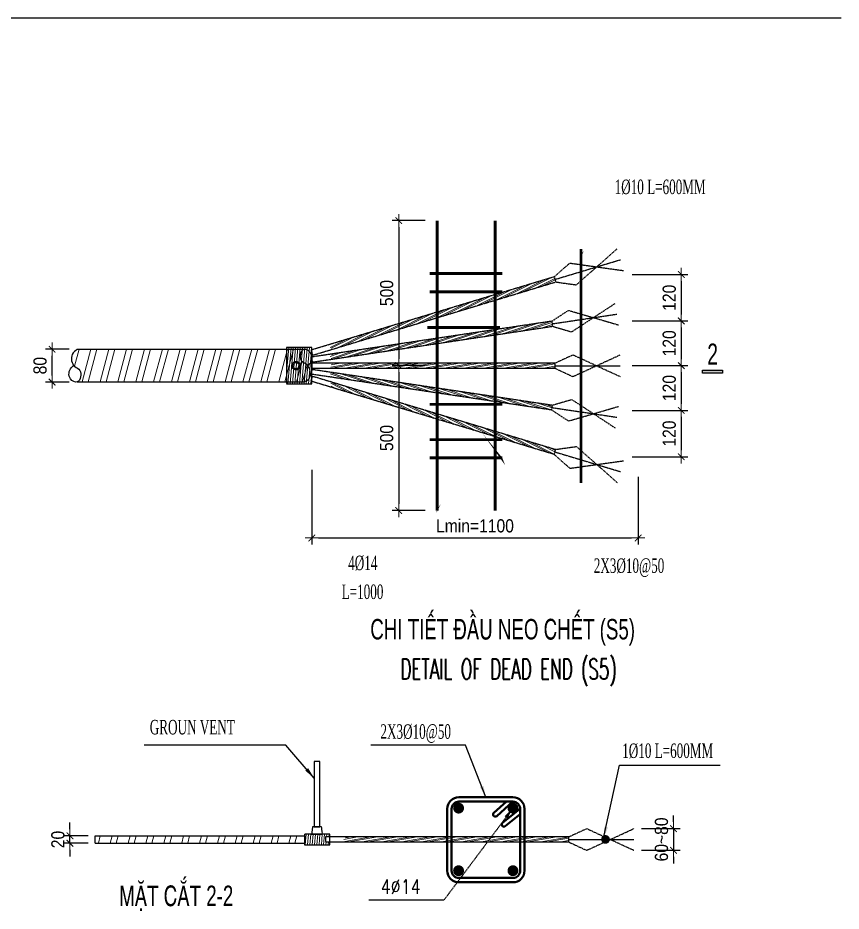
# Model space of a CAD drawing. Header units: millimetres. Extents: x 408913 to 1237273, y -191467 to -86666.
# Drawn here: x 1140679 to 1153173, y -148008 to -134454 of the extents above; entities that cross this region are included whole.
import ezdxf
from ezdxf.enums import TextEntityAlignment as Align

# ---------------------------------------------------------------- set-up
doc = ezdxf.new("R2010")
doc.units = ezdxf.units.MM
doc.header["$LTSCALE"] = 35
doc.header["$PDMODE"] = 3
doc.linetypes.add('DASHED2', pattern=[0.375, 0.25, -0.125])
for name, color, linetype in [('Dimension', 253, 'Continuous'), ('Hatch', 8, 'Continuous'), ('STR.Dim_F-CL-B', 8, 'Continuous'), ('TEXT', 4, 'Continuous'), ('Text25', 7, 'Continuous'), ('Tha', 3, 'DASHED2')]:
    doc.layers.add(name, color=color, linetype=linetype)
for name, color, linetype, lineweight in [('HACTH VAT LIEU', 8, 'Continuous', 9), ('LINKS', 3, 'Continuous', 40), ('NDC_S_DIM', 1, 'Continuous', 9), ('REINF', 4, 'Continuous', 40), ('S-Rebar', 1, 'Continuous', 50)]:
    doc.layers.add(name, color=color, linetype=linetype, lineweight=lineweight)
doc.styles.add('2F', font='')
doc.styles.add('NDC_ARIAL', font='arial.ttf', dxfattribs={"width": 0.85})
doc.styles.add('ROMANS', font='romans', dxfattribs={"width": 0.75, "bigfont": 'vns'})
doc.styles.add('Ros', font='romans.shx', dxfattribs={"width": 0.6})
doc.styles.add('vntime.shx', font='vnsimple.shx', dxfattribs={"width": 0.8})
doc.styles.add('VNTIMEH', font='vntimeh.shx', dxfattribs={"width": 0.8, "bigfont": 'vns.shx'})
doc.styles.get('2F').set_extended_font_data('.VnArial NarrowH')
doc.dimstyles.new('A2_1-10', dxfattribs={"dimscale": 100, "dimtxt": 2, "dimasz": 1, "dimexe": 1, "dimexo": 0, "dimgap": 0.8, "dimtad": 1, "dimdec": 0, "dimlfac": 0.1, "dimdsep": 46, "dimtxsty": 'NDC_ARIAL', "dimblk": 'DIMMARK', "dimcen": 49999.938995, "dimdle": 1.5, "dimclrd": 1, "dimclre": 1, "dimclrt": 3, "dimadec": 0, "dimazin": 0, "dimtfac": 1, "dimtdec": 0, "dimtix": 1, "dimtmove": 2, "dimatfit": 3, "dimfxl": 1, "dimarcsym": 0})
doc.dimstyles.new('S1_20', dxfattribs={"dimscale": 0, "dimtxt": 150, "dimasz": 350, "dimexe": 200, "dimexo": 250, "dimgap": 100, "dimtad": 1, "dimdec": 0, "dimlfac": 0.2, "dimzin": 0, "dimdsep": 46, "dimtxsty": 'Ros', "dimblk": 'DOTSMALL', "dimcen": 0.1, "dimdle": 100, "dimclrd": 67, "dimclre": 23, "dimclrt": 2, "dimadec": 0, "dimazin": 0, "dimtfac": 1, "dimtdec": 0, "dimtix": 1, "dimtmove": 2, "dimatfit": 3, "dimfxl": 1, "dimtolj": 1, "dimtzin": 0, "dimarcsym": 0})

# ---------------------------------------------------------------- blocks, each defined once
blk = doc.blocks.new('DAUCAP')
at = {"layer": 'HACTH VAT LIEU'}
h = blk.add_hatch(dxfattribs=at)
h.set_pattern_fill('ANSI32', color=8, scale=5, angle=325, style=0)
h.set_pattern_definition([(10, (250, 0), (-8.2699945, 46.901469), []), (10, (268.39, -12.877), (-8.2699945, 46.901469), [])])
edge = h.paths.add_edge_path()
edge.add_line((-187429, 384375), (-190494, 384375))
edge.add_spline(control_points=[(-190494, 384375), (-190496, 384374), (-190506, 384360), (-190519, 384350), (-190531, 384340)], knot_values=[767.364284, 767.364284, 767.364284, 767.364284, 774.205303, 818.266051, 818.266051, 818.266051, 818.266051], degree=3, periodic=0)
edge.add_line((-190531, 384340), (-190531, 384337))
edge.add_spline(control_points=[(-190531, 384337), (-190523, 384328), (-190516, 384317), (-190511, 384305)], knot_values=[223.684675, 223.684675, 223.684675, 223.684675, 257.585982, 257.585982, 257.585982, 257.585982], degree=3, periodic=0)
edge.add_line((-190511, 384305), (-187429, 384305))
edge.add_line((-187429, 384305), (-187429, 384375))
at = {"layer": 'Tha'}
for p, q in [((-187429, 384375), (-187179, 384490)), ((-187179, 384490), (-186527, 384190)), ((-187179, 384190), (-186527, 384490)), ((-187429, 384375), (-187429, 384305)), ((-187429, 384340), (-186527, 384340)), ((-187429, 384305), (-187179, 384190))]:
    blk.add_line(p, q, dxfattribs=at)
blk.add_lwpolyline([(-187429, 384375), (-190781, 384375), (-190781, 384305), (-187429, 384305)], dxfattribs=at)
blk = doc.blocks.new('DIMMARK')
at = {"layer": 'NDC_S_DIM', "color": 1}
blk.add_line((-1.5, 0), (1, 0), dxfattribs=at)
at = {"layer": 'NDC_S_DIM', "color": 2, "const_width": 0.15}
blk.add_lwpolyline([(-0.5, -0.5), (0.5, 0.5)], dxfattribs=at)
blk = doc.blocks.new('*D448')
at = {"layer": 'DEFPOINTS', "color": 0, "transparency": 16777216}
for p in [(1141469, -146865), (1141747, -146865), (1141747, -146978)]:
    blk.add_point(p, dxfattribs=at)
at = {"layer": 'STR.Dim_F-CL-B', "color": 1, "lineweight": -2, "transparency": 16777216}
for p, q in [((1141469, -146765), (1141469, -146665)), ((1141747, -146865), (1141369, -146865)), ((1141469, -146978), (1141469, -146865)), ((1141747, -146978), (1141369, -146978)), ((1141469, -147078), (1141469, -147178))]:
    blk.add_line(p, q, dxfattribs=at)
at = {"layer": 'STR.Dim_F-CL-B', "color": 1, "lineweight": -2, "transparency": 16777216, "xscale": 100, "yscale": 100, "zscale": 100}
for p, rotation in [((1141469, -146865), 270), ((1141469, -146978), 90)]:
    blk.add_blockref('DIMMARK', p, dxfattribs=dict(at, rotation=rotation))
at = {"layer": 'STR.Dim_F-CL-B', "color": 3, "transparency": 16777216, "insert": (1141287, -146921), "char_height": 200, "attachment_point": 5, "rotation": 90, "style": 'NDC_ARIAL'}
blk.add_mtext('20', dxfattribs=at)
blk = doc.blocks.new('_DOTSMALL')
at = {"color": 0, "linetype": 'ByBlock', "const_width": 0.5}
blk.add_lwpolyline([(-0.0625, 0, 1), (0.0625, 0, 1)], format="xyb", close=True, dxfattribs=at)
blk = doc.blocks.new('*D464')
at = {"layer": 'DEFPOINTS', "color": 0, "transparency": 16777216}
for p in [(1145140, -141312), (1150092, -141420), (1150092, -142345)]:
    blk.add_point(p, dxfattribs=at)
at = {"layer": 'STR.Dim_F-CL-B', "color": 1, "lineweight": -2, "transparency": 16777216}
for p, q in [((1145140, -141312), (1145140, -142445)), ((1150092, -141420), (1150092, -142445)), ((1145240, -142345), (1149992, -142345))]:
    blk.add_line(p, q, dxfattribs=at)
at = {"layer": 'STR.Dim_F-CL-B', "color": 1, "lineweight": -2, "transparency": 16777216, "xscale": 100, "yscale": 100, "zscale": 100, "rotation": 180}
blk.add_blockref('DIMMARK', (1145140, -142345), dxfattribs=at)
at = {"layer": 'STR.Dim_F-CL-B', "color": 1, "lineweight": -2, "transparency": 16777216, "xscale": 100, "yscale": 100, "zscale": 100}
blk.add_blockref('DIMMARK', (1150092, -142345), dxfattribs=at)
at = {"layer": 'STR.Dim_F-CL-B', "color": 3, "transparency": 16777216, "insert": (1147616, -142163), "char_height": 200, "attachment_point": 5, "style": 'NDC_ARIAL'}
blk.add_mtext('Lmin=1100', dxfattribs=at)
blk = doc.blocks.new('*D467')
at = {"layer": 'DEFPOINTS', "color": 0, "transparency": 16777216}
for p in [(1146858, -137531), (1146459, -139729), (1146858, -139729)]:
    blk.add_point(p, dxfattribs=at)
at = {"layer": 'STR.Dim_F-CL-B', "color": 1, "lineweight": -2, "transparency": 16777216}
for p, q in [((1146858, -137531), (1146359, -137531)), ((1146459, -137631), (1146459, -139629)), ((1146858, -139729), (1146359, -139729))]:
    blk.add_line(p, q, dxfattribs=at)
at = {"layer": 'STR.Dim_F-CL-B', "color": 1, "lineweight": -2, "transparency": 16777216, "xscale": 100, "yscale": 100, "zscale": 100}
for p, rotation in [((1146459, -137531), 90), ((1146459, -139729), 270)]:
    blk.add_blockref('DIMMARK', p, dxfattribs=dict(at, rotation=rotation))
at = {"layer": 'STR.Dim_F-CL-B', "color": 3, "transparency": 16777216, "insert": (1146277, -138630), "char_height": 200, "attachment_point": 5, "rotation": 90, "style": 'NDC_ARIAL'}
blk.add_mtext('500', dxfattribs=at)
blk = doc.blocks.new('*D468')
at = {"layer": 'DEFPOINTS', "color": 0, "transparency": 16777216}
for p in [(1146858, -139729), (1146459, -141928), (1146858, -141928)]:
    blk.add_point(p, dxfattribs=at)
at = {"layer": 'STR.Dim_F-CL-B', "color": 1, "lineweight": -2, "transparency": 16777216}
for p, q in [((1146858, -139729), (1146359, -139729)), ((1146459, -139829), (1146459, -141828)), ((1146858, -141928), (1146359, -141928))]:
    blk.add_line(p, q, dxfattribs=at)
at = {"layer": 'STR.Dim_F-CL-B', "color": 1, "lineweight": -2, "transparency": 16777216, "xscale": 100, "yscale": 100, "zscale": 100}
for p, rotation in [((1146459, -139729), 90), ((1146459, -141928), 270)]:
    blk.add_blockref('DIMMARK', p, dxfattribs=dict(at, rotation=rotation))
at = {"layer": 'STR.Dim_F-CL-B', "color": 3, "transparency": 16777216, "insert": (1146277, -140829), "char_height": 200, "attachment_point": 5, "rotation": 90, "style": 'NDC_ARIAL'}
blk.add_mtext('500', dxfattribs=at)
blk = doc.blocks.new('*D473')
at = {"layer": 'DEFPOINTS', "color": 0, "transparency": 16777216}
for p in [(1150144, -146755), (1150144, -147085), (1150629, -147085)]:
    blk.add_point(p, dxfattribs=at)
at = {"layer": 'STR.Dim_F-CL-B', "color": 1, "lineweight": -2, "transparency": 16777216}
for p, q in [((1150629, -146655), (1150629, -146555)), ((1150144, -146755), (1150729, -146755)), ((1150629, -146755), (1150629, -147085)), ((1150144, -147085), (1150729, -147085)), ((1150629, -147185), (1150629, -147285))]:
    blk.add_line(p, q, dxfattribs=at)
at = {"layer": 'STR.Dim_F-CL-B', "color": 1, "lineweight": -2, "transparency": 16777216, "xscale": 100, "yscale": 100, "zscale": 100}
for p, rotation in [((1150629, -146755), 270), ((1150629, -147085), 90)]:
    blk.add_blockref('DIMMARK', p, dxfattribs=dict(at, rotation=rotation))
at = {"layer": 'STR.Dim_F-CL-B', "color": 3, "transparency": 16777216, "insert": (1150447, -146920), "char_height": 200, "attachment_point": 5, "rotation": 90, "style": 'NDC_ARIAL'}
blk.add_mtext('60~80', dxfattribs=at)
blk = doc.blocks.new('*D475')
at = {"layer": 'DEFPOINTS', "color": 0, "transparency": 16777216}
for p in [(1141198, -139482), (1141458, -139482), (1141458, -139980)]:
    blk.add_point(p, dxfattribs=at)
at = {"layer": 'NDC_S_DIM', "color": 1, "lineweight": -2, "transparency": 16777216}
for p, q in [((1141458, -139482), (1141098, -139482)), ((1141198, -139880), (1141198, -139582)), ((1141458, -139980), (1141098, -139980))]:
    blk.add_line(p, q, dxfattribs=at)
at = {"layer": 'NDC_S_DIM', "color": 1, "lineweight": -2, "transparency": 16777216, "xscale": 100, "yscale": 100, "zscale": 100}
for p, rotation in [((1141198, -139482), 90), ((1141198, -139980), 270)]:
    blk.add_blockref('DIMMARK', p, dxfattribs=dict(at, rotation=rotation))
at = {"layer": 'NDC_S_DIM', "color": 3, "transparency": 16777216, "insert": (1141016, -139731), "char_height": 200, "attachment_point": 5, "rotation": 90, "style": 'NDC_ARIAL'}
blk.add_mtext('80', dxfattribs=at)
blk = doc.blocks.new('*D476')
at = {"layer": 'DEFPOINTS', "color": 0, "transparency": 16777216}
for p in [(1150003, -138349), (1150003, -139053), (1150747, -139053)]:
    blk.add_point(p, dxfattribs=at)
at = {"layer": 'NDC_S_DIM', "color": 1, "lineweight": -2, "transparency": 16777216}
for p, q in [((1150003, -138349), (1150847, -138349)), ((1150747, -138449), (1150747, -138953)), ((1150003, -139053), (1150847, -139053))]:
    blk.add_line(p, q, dxfattribs=at)
at = {"layer": 'NDC_S_DIM', "color": 1, "lineweight": -2, "transparency": 16777216, "xscale": 100, "yscale": 100, "zscale": 100}
for p, rotation in [((1150747, -138349), 90), ((1150747, -139053), 270)]:
    blk.add_blockref('DIMMARK', p, dxfattribs=dict(at, rotation=rotation))
at = {"layer": 'NDC_S_DIM', "color": 3, "transparency": 16777216, "insert": (1150565, -138701), "char_height": 200, "attachment_point": 5, "rotation": 90, "style": 'NDC_ARIAL'}
blk.add_mtext('120', dxfattribs=at)
blk = doc.blocks.new('*D477')
at = {"layer": 'DEFPOINTS', "color": 0, "transparency": 16777216}
for p in [(1150003, -139053), (1150003, -139731), (1150747, -139731)]:
    blk.add_point(p, dxfattribs=at)
at = {"layer": 'NDC_S_DIM', "color": 1, "lineweight": -2, "transparency": 16777216}
for p, q in [((1150003, -139053), (1150847, -139053)), ((1150747, -139153), (1150747, -139631)), ((1150003, -139731), (1150847, -139731))]:
    blk.add_line(p, q, dxfattribs=at)
at = {"layer": 'NDC_S_DIM', "color": 1, "lineweight": -2, "transparency": 16777216, "xscale": 100, "yscale": 100, "zscale": 100}
for p, rotation in [((1150747, -139053), 90), ((1150747, -139731), 270)]:
    blk.add_blockref('DIMMARK', p, dxfattribs=dict(at, rotation=rotation))
at = {"layer": 'NDC_S_DIM', "color": 3, "transparency": 16777216, "insert": (1150565, -139392), "char_height": 200, "attachment_point": 5, "rotation": 90, "style": 'NDC_ARIAL'}
blk.add_mtext('120', dxfattribs=at)
blk = doc.blocks.new('*D478')
at = {"layer": 'DEFPOINTS', "color": 0, "transparency": 16777216}
for p in [(1150003, -139731), (1150003, -140410), (1150747, -140410)]:
    blk.add_point(p, dxfattribs=at)
at = {"layer": 'NDC_S_DIM', "color": 1, "lineweight": -2, "transparency": 16777216}
for p, q in [((1150003, -139731), (1150847, -139731)), ((1150747, -139831), (1150747, -140310)), ((1150003, -140410), (1150847, -140410))]:
    blk.add_line(p, q, dxfattribs=at)
at = {"layer": 'NDC_S_DIM', "color": 1, "lineweight": -2, "transparency": 16777216, "xscale": 100, "yscale": 100, "zscale": 100}
for p, rotation in [((1150747, -139731), 90), ((1150747, -140410), 270)]:
    blk.add_blockref('DIMMARK', p, dxfattribs=dict(at, rotation=rotation))
at = {"layer": 'NDC_S_DIM', "color": 3, "transparency": 16777216, "insert": (1150565, -140071), "char_height": 200, "attachment_point": 5, "rotation": 90, "style": 'NDC_ARIAL'}
blk.add_mtext('120', dxfattribs=at)
blk = doc.blocks.new('*D479')
at = {"layer": 'DEFPOINTS', "color": 0, "transparency": 16777216}
for p in [(1150003, -140410), (1150003, -141114), (1150747, -141114)]:
    blk.add_point(p, dxfattribs=at)
at = {"layer": 'NDC_S_DIM', "color": 1, "lineweight": -2, "transparency": 16777216}
for p, q in [((1150003, -140410), (1150847, -140410)), ((1150747, -140510), (1150747, -141014)), ((1150003, -141114), (1150847, -141114))]:
    blk.add_line(p, q, dxfattribs=at)
at = {"layer": 'NDC_S_DIM', "color": 1, "lineweight": -2, "transparency": 16777216, "xscale": 100, "yscale": 100, "zscale": 100}
for p, rotation in [((1150747, -140410), 90), ((1150747, -141114), 270)]:
    blk.add_blockref('DIMMARK', p, dxfattribs=dict(at, rotation=rotation))
at = {"layer": 'NDC_S_DIM', "color": 3, "transparency": 16777216, "insert": (1150565, -140762), "char_height": 200, "attachment_point": 5, "rotation": 90, "style": 'NDC_ARIAL'}
blk.add_mtext('120', dxfattribs=at)

msp = doc.modelspace()

# ---------------------------------------------------------------- hatches: boundary and pattern name
at = {"layer": 'Dimension', "ltscale": 200}
h = msp.add_hatch(color=1, dxfattribs=at)
h.dxf.hatch_style = 1
h.paths.add_polyline_path([(1151067.6, -139801.3), (1151372.3, -139801.3), (1151372.3, -139845), (1151067.6, -139845)])
at = {"layer": 'HACTH VAT LIEU'}
h = msp.add_hatch(dxfattribs=at)
h.set_pattern_fill('ANSI31', color=256, scale=11, angle=40, style=0)
h.set_pattern_definition([(85, (1354937.007, -563326.757), (-34.7920998, 3.0439143), [])])
h.paths.add_polyline_path([(1145140.4, -139456.4), (1144755.4, -139456.4), (1144755.4, -140006.4), (1145140.4, -140006.4)])
h = msp.add_hatch(dxfattribs=at)
h.set_pattern_fill('ANSI32', color=256, scale=27.5, angle=30, style=0)
h.set_pattern_definition([(75, (1354937, -562503.8), (-253.0122, 67.79441), []), (75, (1355043.94, -562442.07), (-253.0122, 67.79441), [])])
edge = h.paths.add_edge_path()
edge.add_spline(control_points=[(1145021.4, -139976.1), (1145050.9, -139962.9), (1145150.1, -139918.6), (1145108, -139714.6), (1144941.7, -139665.3), (1144972.2, -139501), (1145017.5, -139482.5)], knot_values=[0, 0, 0, 0, 83.2165849, 279.3644883, 366.3702352, 524.5268753, 524.5268753, 524.5268753, 524.5268753], degree=3, periodic=0)
edge.add_line((1145017.5, -139482.5), (1141580.9, -139482.5))
edge.add_spline(control_points=[(1141580.9, -139482.5), (1141550.3, -139504.8), (1141466.7, -139565.8), (1141502, -139745.6), (1141662.1, -139795.2), (1141632.9, -139958.8), (1141580.9, -139977.5)], knot_values=[0, 0, 0, 0, 98.9949494, 270.6020588, 357.6078057, 520.2023936, 520.2023936, 520.2023936, 520.2023936], degree=3, periodic=0)
edge.add_line((1141580.9, -139977.5), (1145018.7, -139977.5))
h = msp.add_hatch(dxfattribs=at)
h.set_pattern_fill('ANSI32', color=256, scale=27.5, angle=30, style=0)
h.set_pattern_definition([(75, (1355208.54, -565017.72), (-253.0122, 67.79441), []), (75, (1355315.48, -564955.98), (-253.0122, 67.79441), [])])
h.paths.add_polyline_path([(1145026.9, -146865.2), (1141852.4, -146865.2), (1141852.4, -146975.2), (1145026.9, -146975.2)])
h = msp.add_hatch(dxfattribs=at)
h.set_pattern_fill('ANSI31', color=256, scale=11, angle=40, style=0)
h.set_pattern_definition([(85, (1355208.543, -565017.72), (-34.7920998, 3.0439143), [])])
h.paths.add_polyline_path([(1145349.4, -146881.1), (1145411.9, -146881.1), (1145411.9, -146839.1), (1145026.9, -146839.1), (1145026.9, -147004.1), (1145411.9, -147004.1), (1145411.9, -146958.1), (1145349.4, -146958.1)])

# ---------------------------------------------------------------- linework, layer by layer
at = {"layer": 'Dimension', "color": 1, "ltscale": 200}
msp.add_lwpolyline([(1151067.6, -139801.3), (1151372.3, -139801.3), (1151372.3, -139845), (1151067.6, -139845)], close=True, dxfattribs=at)
at = {"layer": 'Hatch', "color": 9, "linetype": 'Continuous'}
for points in [[(1149248.5, -138033.9, 0, 99, 0), (1149387.6, -137827.8, 0, 0, 0), (1149842.4, -137218.4, 0, 0, 0), (1151354.4, -137218.4, 0, 0, 0)], [(1148030.9, -141131.4, 0, 99, 0), (1148192, -141409.4, 0, 0, 0), (1149332, -143019, 0, 0, 0), (1150709.8, -143019, 0, 0, 0)], [(1147044.5, -141907.5, 0, 99, 0), (1146931.7, -142160.6, 0, 0, 0), (1146539.4, -142946.2, 0, 0, 0), (1145478.5, -142946.2, 0, 0, 0)]]:
    msp.add_lwpolyline(points, format="xyseb", dxfattribs=at)
at = {"layer": 'LINKS'}
for p, q in [((1148093, -146346.6), (1147902.2, -146515.9)), ((1148192.4, -146346.6), (1147946, -146565.2)), ((1148289.3, -146460.8), (1148033.4, -146668.3)), ((1148302.4, -146535.1), (1148075, -146719.6))]:
    msp.add_line(p, q, dxfattribs=at)
for points in [[(1147371.3, -146280.6), (1148192.4, -146280.6, -0.4142136), (1148368.4, -146456.6), (1148368.4, -147394.3, -0.4142136), (1148192.4, -147570.3), (1147371.3, -147570.3, -0.4142136), (1147195.3, -147394.3), (1147195.3, -146456.6, -0.4142136)], [(1147371.3, -146346.6), (1148192.4, -146346.6, -0.4142136), (1148302.4, -146456.6), (1148302.4, -147394.3, -0.4142136), (1148192.4, -147504.3), (1147371.3, -147504.3, -0.4142136), (1147261.3, -147394.3), (1147261.3, -146456.6, -0.4142136)]]:
    msp.add_lwpolyline(points, format="xyb", close=True, dxfattribs=at)
for centre, start, end in [((1147924.1, -146540.5), 131.57623, 311.57623), ((1148054.2, -146694), 129.04169, 309.04169)]:
    msp.add_arc(centre, 33, start, end, dxfattribs=at)
at = {"layer": 'REINF'}
for points, const_width in [([(1147326, -146444.8, 1), (1147408.8, -146444.8, 1)], 82.2), ([(1148151, -146444.8, 1), (1148233.8, -146444.8, 1)], 82.2), ([(1149564.1, -146919.6, 1), (1149630.3, -146919.6, 1)], 65.8), ([(1147326, -147394.3, -1), (1147408.8, -147394.3, -1)], 82.2), ([(1148151, -147394.3, -1), (1148233.8, -147394.3, -1)], 82.2)]:
    msp.add_lwpolyline(points, format="xyb", close=True, dxfattribs=dict(at, const_width=const_width))
at = {"layer": 'S-Rebar', "color": 1, "linetype": 'ByBlock', "const_width": 44}
for points in [[(1147040.9, -137530.6), (1147040.9, -141931.1)], [(1147920.9, -137530.6), (1147920.9, -141931.1)], [(1149225.1, -137960.2), (1149225.1, -141509.8)], [(1146930.9, -138334.4), (1148030.9, -138334.4)], [(1146930.9, -138609.4), (1148030.9, -138609.4)], [(1146895, -139150.8), (1147995, -139150.8)], [(1146930.9, -140318), (1148030.9, -140318)], [(1146930.9, -140853.4), (1148030.9, -140853.4)], [(1146930.9, -141128.4), (1148030.9, -141128.4)]]:
    msp.add_lwpolyline(points, dxfattribs=at)
at = {"layer": 'STR.Dim_F-CL-B'}
msp.add_lwpolyline([(1081461, -134454.2), (1153173, -134454.2)], dxfattribs=at)
at = {"layer": 'Tha', "linetype": 'Continuous', "ltscale": 1000}
for p, q in [((1141580.9, -139482.5), (1145021.4, -139482.5)), ((1141580.9, -139977.5), (1145021.4, -139977.5)), ((1141852.4, -146865.2), (1145026.9, -146865.2)), ((1141852.4, -146975.2), (1145026.9, -146975.2))]:
    msp.add_line(p, q, dxfattribs=at)
at = {"layer": 'Tha'}
msp.add_line((1141852.4, -146975.2), (1141852.4, -146865.2), dxfattribs=at)
for points in [[(1145140.4, -140006.4), (1145140.4, -139456.4), (1144755.4, -139456.4), (1144755.4, -140006.4)], [(1145175.4, -146729.1), (1145263.4, -146729.1), (1145263.4, -145738.6), (1145175.4, -145738.6)], [(1145301.9, -146839.1), (1145288.2, -146729.1), (1145150.7, -146729.1), (1145136.9, -146839.1)], [(1145411.9, -147004.1), (1145411.9, -146839.1), (1145026.9, -146839.1), (1145026.9, -147004.1)]]:
    msp.add_lwpolyline(points, close=True, dxfattribs=at)
for radius in [64.4, 47.9]:
    msp.add_circle((1144901.8, -139731.4), radius, dxfattribs=at)
at = {"layer": 'Tha', "color": 1, "linetype": 'Continuous', "ltscale": 1000}
for points in [[(1141580.9, -139482.5), (1141503.9, -139559.5), (1141542.4, -139744.3), (1141618.3, -139802.6), (1141580.9, -139977.5), (1141477.5, -139932.4), (1141488.5, -139761.9), (1141524.4, -139729.3)], [(1145021.4, -139976.1), (1145098.4, -139926.6), (1145059.9, -139714.3), (1144984, -139656), (1145021.4, -139481.1), (1145124.8, -139553.7), (1145113.8, -139696.7), (1145077.9, -139729.3)]]:
    msp.add_spline(points, degree=3, dxfattribs=at)

# ---------------------------------------------------------------- block references
at = {"layer": 'Tha'}
for p, xscale, yscale, zscale, rotation in [((1482501.3, -499349.6), 1.1495, 1.1495, 1.1495, 16.75604498572452), ((1415003.1, -526876.3), 1.1, 1.1, 1.1, 8.473208327435), ((1415003.1, 247413.5), -1.1, 1.1, 1.1, 171.526791672565), ((1482501.3, 219886.9), -1.1495, 1.1495, 1.1495, 163.2439550142755)]:
    msp.add_blockref('DAUCAP', p, dxfattribs=dict(at, xscale=xscale, yscale=yscale, zscale=zscale, rotation=rotation))
at = {"layer": 'Tha', "xscale": 1.1, "yscale": 1.1, "zscale": 1.1}
for p in [(1354999.5, -562505.9), (1355208.5, -569694.1)]:
    msp.add_blockref('DAUCAP', p, dxfattribs=at)

# ---------------------------------------------------------------- texts
at = {"color": 2, "style": 'ROMANS', "width": 0.6}
msp.add_text('DETAIL OF DEAD END (S5)', height=310, dxfattribs=at).set_placement((1148125.5, -144490.4), align=Align.CENTER)
at = {"layer": 'Dimension', "color": 7, "style": 'VNTIMEH', "width": 0.6}
for s, p in [('1%%C10 L=600MM', (1149735.8, -137128.3)), ('4%%C14', (1145691.9, -142833.6)), ('2X3%%C10@50', (1149419.3, -142875.5)), ('L=1000', (1145593.4, -143271.8)), ('2X3%%C10@50', (1146181.6, -145392.5)), ('1%%C10 L=600MM', (1149850.7, -145683.9))]:
    msp.add_text(s, height=220, dxfattribs=at).set_placement(p)
at = {"layer": 'Dimension', "color": 2, "style": 'VNTIMEH', "width": 0.6}
msp.add_text('GROUN VENT', height=220, dxfattribs=at).set_placement((1142681.1, -145326))
at = {"layer": 'TEXT', "color": 7, "linetype": 'Continuous', "style": '2F', "width": 0.8}
for s, height, p in [('2', 319.4, (1151222.5, -139714.9)), ('CHI TIÕT §ÇU NEO CHÕT (S5)', 310, (1148036.3, -143885.1)), ('MÆT C¾T 2-2', 310, (1143082.2, -147930, -2.2))]:
    msp.add_text(s, height=height, dxfattribs=at).set_placement(p, align=Align.CENTER)
at = {"layer": 'Text25', "color": 7, "linetype": 'Continuous', "style": 'vntime.shx', "width": 0.8}
msp.add_text('4%%C14', height=220, dxfattribs=at).set_placement((1146187, -147746.4))

# ---------------------------------------------------------------- dimensions: what is measured, and where the dimension line sits
at = {"layer": 'NDC_S_DIM'}
for base, p1, p2, text, picture, middle in [((1150747.5, -139052.7), (1150003.1, -138349.1), (1150003.1, -139052.7), '120', '*D476', (1150565.4, -138700.9)), ((1150747.5, -139731.4), (1150003.1, -139052.7), (1150003.1, -139731.4), '120', '*D477', (1150565.4, -139392)), ((1141197.7, -139482.5), (1141458.2, -139979.8), (1141458.2, -139482.5), '80', '*D475', (1141015.6, -139731.1)), ((1150747.5, -140410.1), (1150003.1, -139731.4), (1150003.1, -140410.1), '120', '*D478', (1150565.4, -140070.7)), ((1150747.5, -141113.6), (1150003.1, -140410.1), (1150003.1, -141113.6), '120', '*D479', (1150565.4, -140761.9))]:
    dim = msp.add_linear_dim(base=base, p1=p1, p2=p2, angle=90, text=text, dimstyle='A2_1-10', dxfattribs=at)
    dim.commit()
    dim.dimension.update_dxf_attribs({"geometry": picture, "text_midpoint": middle})
at = {"layer": 'STR.Dim_F-CL-B'}
for base, p1, p2, text, picture, middle in [((1146459.2, -139729.3), (1146857.8, -137530.6), (1146857.8, -139729.3), '500', '*D467', (1146277.1, -138629.9)), ((1146459.2, -141928), (1146857.8, -139729.3), (1146857.8, -141928), '500', '*D468', (1146277.1, -140828.7)), ((1150629.1, -147084.6), (1150143.8, -146754.6), (1150143.8, -147084.6), '60~80', '*D473', (1150447, -146919.6)), ((1141469.3, -146865.2), (1141746.6, -146977.5), (1141746.6, -146865.2), '20', '*D448', (1141287.2, -146921.4))]:
    dim = msp.add_linear_dim(base=base, p1=p1, p2=p2, angle=90, text=text, dimstyle='A2_1-10', dxfattribs=at)
    dim.commit()
    dim.dimension.update_dxf_attribs({"geometry": picture, "text_midpoint": middle})
dim = msp.add_linear_dim(base=(1150091.5, -142345.1), p1=(1145140.4, -141312), p2=(1150091.5, -141420.4), text='Lmin=1100', dimstyle='A2_1-10', dxfattribs=at)
dim.commit()
dim.dimension.update_dxf_attribs({"geometry": '*D464', "text_midpoint": (1147615.9, -142162.9)})

# ---------------------------------------------------------------- leaders
at = {"layer": 'Hatch', "color": 9, "linetype": 'Continuous'}
for points in [[(1145175.4, -145989.3), (1144745.6, -145488.3), (1142597.5, -145488.3)], [(1147781.9, -146280.6), (1147473.8, -145488.3), (1146037.7, -145488.3)], [(1149568.7, -146902.7), (1149808.7, -145794.5), (1151334.7, -145794.5)]]:
    msp.add_leader(points, dimstyle='S1_20', override={"dimscale": 1, "dimasz": 175, "dimtad": 0, "dimclrd": 1}, dxfattribs=at)
at = {"layer": 'Tha'}
msp.add_leader([(1148192.4, -146444.8), (1147143.4, -147842.2), (1146005, -147842.2)], dimstyle='S1_20', override={"dimscale": 1, "dimasz": 175, "dimtad": 0, "dimclrd": 1}, dxfattribs=at)

doc.saveas('drawing.dxf')
